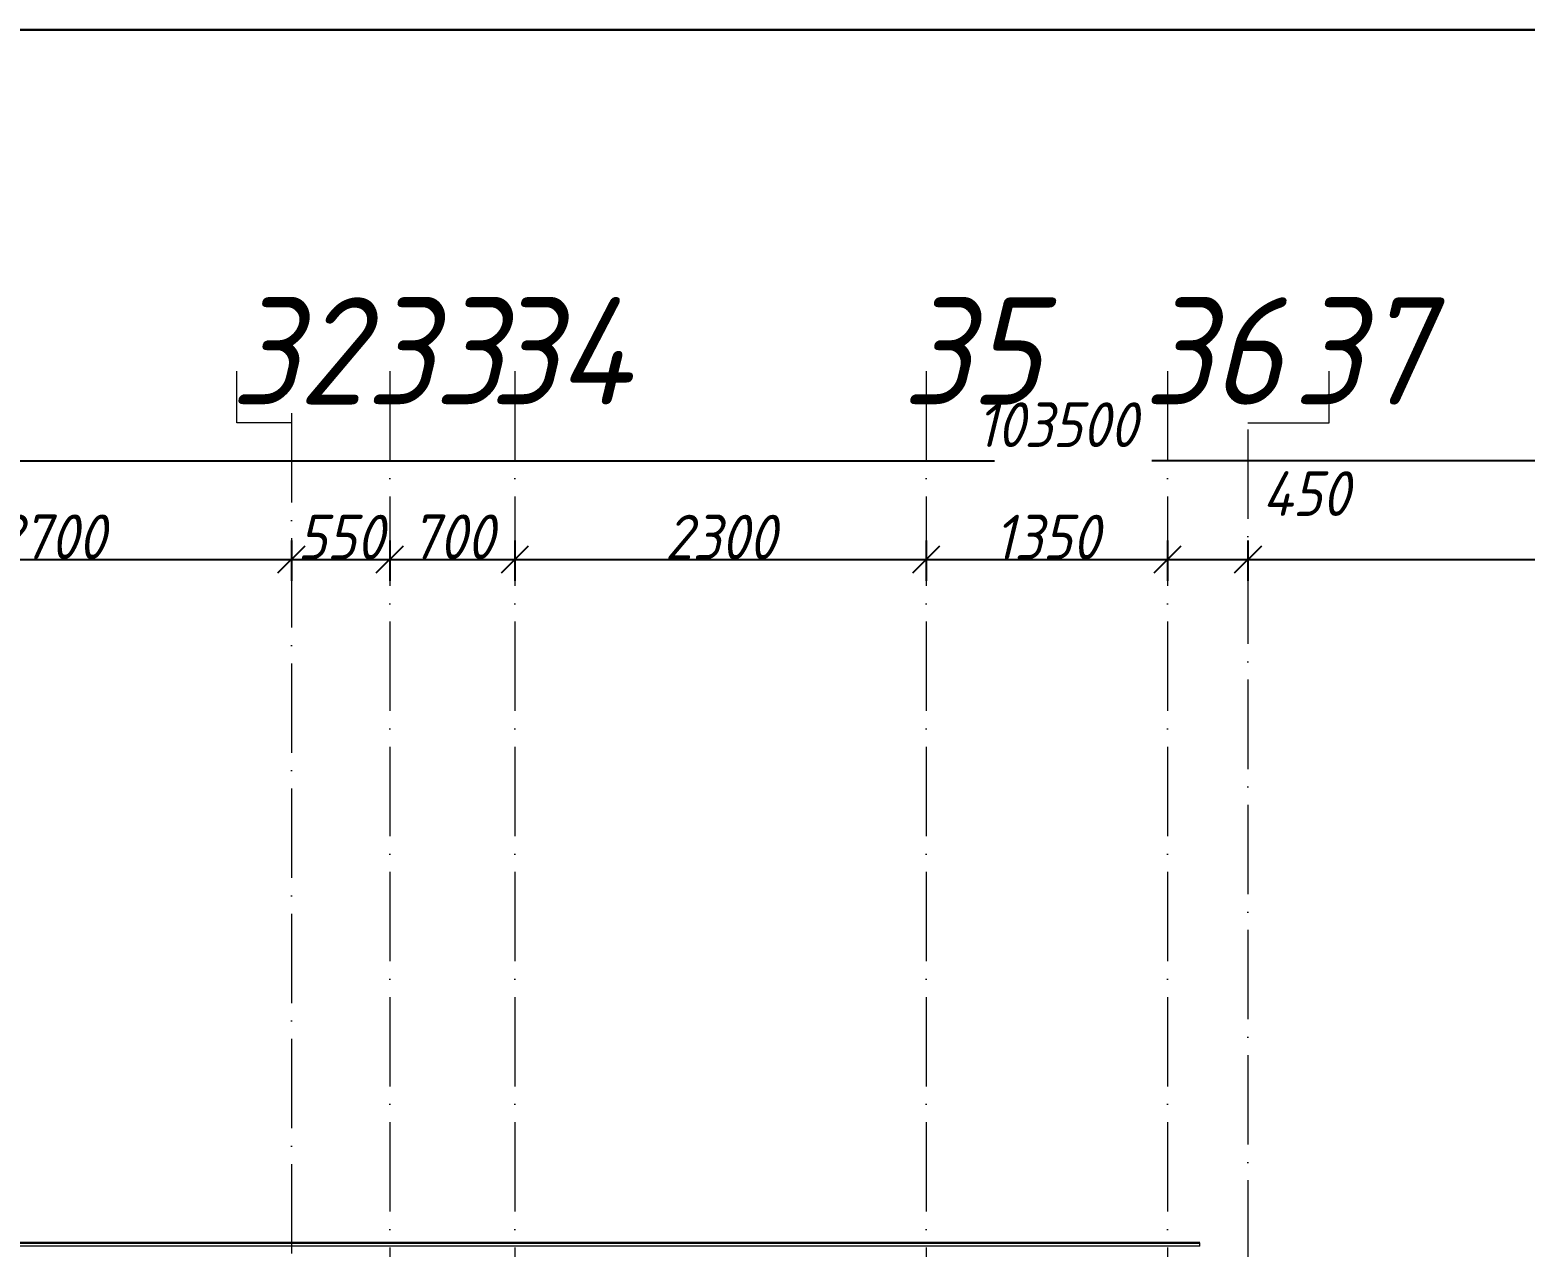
# Model space of a CAD drawing. Header units: millimetres. Extents: x -606178 to 312196, y -19338 to 632709.
# Drawn here: x -221414 to -213051, y 537788 to 544597 of the extents above; entities that cross this region are included whole.
import ezdxf

# ---------------------------------------------------------------- set-up
doc = ezdxf.new("R2010")
doc.units = ezdxf.units.MM
doc.linetypes.add('50_200_ШТРИХ_1Т_ш5_п1_п1_', pattern=[700, 500, -100, 0, -100])
for name, color, linetype, lineweight in [('A-____-____-DIMS', 7, 'Continuous', 9), ('A-GENM-____-MCUT', 7, 'Continuous', 25), ('A-GENM-____-OTLN', 7, 'Continuous', 9), ('S-GRID-____-IDEN', 7, 'Continuous', 9), ('S-GRID-____-OTLN', 7, 'Continuous', 9), ('S-GRID-____-OTLN-1', 7, '50_200_ШТРИХ_1Т_ш5_п1_п1_', 9), ('Текстовые примечания', 7, 'Continuous', 9)]:
    doc.layers.add(name, color=color, linetype=linetype, lineweight=lineweight)
doc.styles.add('ISOCPEUR_I_9', font='isocpeui.ttf', dxfattribs={"width": 0.9, "height": 250})
doc.dimstyles.new('ISO-2_5_0_9К_БОЛЬШОЙ_ОСИ', dxfattribs={"dimscale": 304.8, "dimtxt": 248.995294, "dimasz": 0.492126, "dimexe": 0.393701, "dimexo": 0, "dimgap": 0, "dimtad": 1, "dimdec": 0, "dimzin": 0, "dimdsep": 46, "dimtxsty": 'ISOCPEUR_I_9', "dimblk1": 'OBLIQUE', "dimblk2": 'OBLIQUE', "dimsah": 1, "dimcen": 0.09, "dimdle": 0.393701, "dimazin": 0, "dimtfac": 1, "dimtdec": 4, "dimtix": 1, "dimtmove": 0, "dimatfit": 3, "dimfxl": 1, "dimtvp": 1, "dimtolj": 1, "dimtzin": 0, "dimarcsym": 2})
doc.dimstyles.new('ISO-2_5_0_9К_БОЛЬШОЙ_ОСИ_1', dxfattribs={"dimscale": 304.8, "dimtxt": 248.995294, "dimasz": 0.492126, "dimexe": 0.393701, "dimexo": 0, "dimgap": 0, "dimtad": 1, "dimdec": 0, "dimzin": 0, "dimdsep": 46, "dimtxsty": 'ISOCPEUR_I_9', "dimblk1": 'OBLIQUE', "dimblk2": 'OBLIQUE', "dimsah": 1, "dimcen": 0.09, "dimdle": 0.393701, "dimazin": 0, "dimtfac": 1, "dimtdec": 4, "dimtix": 1, "dimtmove": 1, "dimatfit": 3, "dimfxl": 1, "dimtvp": 1, "dimtolj": 1, "dimtzin": 0, "dimarcsym": 2})
doc.dimstyles.new('ISO-2_5_0_9К_БОЛЬШОЙ_ОСИ_2', dxfattribs={"dimscale": 304.8, "dimtxt": 248.995294, "dimasz": 0.492126, "dimexe": 0.393701, "dimexo": 0, "dimgap": 0, "dimtad": 1, "dimdec": 0, "dimzin": 0, "dimdsep": 46, "dimtxsty": 'ISOCPEUR_I_9', "dimblk1": 'OBLIQUE', "dimblk2": 'OBLIQUE', "dimsah": 1, "dimcen": 0.09, "dimdle": 0.393701, "dimazin": 0, "dimtfac": 1, "dimtdec": 4, "dimtix": 1, "dimtmove": 2, "dimatfit": 3, "dimfxl": 1, "dimtvp": 1, "dimtolj": 1, "dimtzin": 0, "dimarcsym": 2})

# ---------------------------------------------------------------- blocks, each defined once
blk = doc.blocks.new('141_Фартук_СКБ - 141_Фартук_СКБ_вентфасад-30031396-АР1_План отверстий 2 этажа в осях 1-64_Ю-ЯЯ')
at = {"layer": 'A-GENM-____-MCUT'}
for p, q in [((26160, -29), (0, -29)), ((0, -29), (0, -30)), ((0, -30), (26160, -30))]:
    blk.add_line(p, q, dxfattribs=at)
at = {"layer": 'A-GENM-____-OTLN'}
for p, q in [((0, -11.2), (26160, -11.2)), ((0, -11.2), (0, -11.5)), ((0, -11.5), (26160, -11.5)), ((0, -11.5), (0, -29))]:
    blk.add_line(p, q, dxfattribs=at)
blk = doc.blocks.new('_Oblique')
at = {"color": 0, "linetype": 'ByBlock', "lineweight": -2}
blk.add_line((-0.5, -0.5), (0.5, 0.5), dxfattribs=at)
blk = doc.blocks.new('*D4867')
at = {"layer": 'A-____-____-DIMS', "color": 0, "lineweight": -2, "transparency": 16777216}
for p, q in [((-222651.3, 541740.8), (-222651.3, 541514.7)), ((-219951.3, 541740.8), (-219951.3, 541514.7)), ((-222771.3, 541634.7), (-219831.3, 541634.7))]:
    blk.add_line(p, q, dxfattribs=at)
at = {"layer": 'Defpoints', "color": 0, "transparency": 16777216}
for p in [(-222651.3, 541740.8), (-219951.3, 541740.8), (-219951.3, 541634.7)]:
    blk.add_point(p, dxfattribs=at)
at = {"layer": 'A-____-____-DIMS', "color": 0, "lineweight": -2, "transparency": 16777216, "xscale": 150, "yscale": 150, "zscale": 150, "rotation": 180}
blk.add_blockref('_Oblique', (-222651.3, 541634.7), dxfattribs=at)
at = {"layer": 'A-____-____-DIMS', "color": 0, "lineweight": -2, "transparency": 16777216, "xscale": 150, "yscale": 150, "zscale": 150}
blk.add_blockref('_Oblique', (-219951.3, 541634.7), dxfattribs=at)
at = {"layer": 'A-____-____-DIMS', "color": 0, "transparency": 16777216, "insert": (-221301.3, 541761.3), "char_height": 250, "width": 758.478, "attachment_point": 5, "style": 'ISOCPEUR_I_9'}
blk.add_mtext('\\A1;2700', dxfattribs=at)
blk = doc.blocks.new('*D4868')
at = {"layer": 'A-____-____-DIMS', "color": 0, "lineweight": -2, "transparency": 16777216}
for p, q in [((-219951.3, 541740.8), (-219951.3, 541514.7)), ((-219401.3, 541740.8), (-219401.3, 541514.7)), ((-220071.3, 541634.7), (-219281.3, 541634.7))]:
    blk.add_line(p, q, dxfattribs=at)
at = {"layer": 'Defpoints', "color": 0, "transparency": 16777216}
for p in [(-219951.3, 541740.8), (-219401.3, 541740.8), (-219401.3, 541634.7)]:
    blk.add_point(p, dxfattribs=at)
at = {"layer": 'A-____-____-DIMS', "color": 0, "lineweight": -2, "transparency": 16777216, "xscale": 150, "yscale": 150, "zscale": 150, "rotation": 180}
blk.add_blockref('_Oblique', (-219951.3, 541634.7), dxfattribs=at)
at = {"layer": 'A-____-____-DIMS', "color": 0, "lineweight": -2, "transparency": 16777216, "xscale": 150, "yscale": 150, "zscale": 150}
blk.add_blockref('_Oblique', (-219401.3, 541634.7), dxfattribs=at)
at = {"layer": 'A-____-____-DIMS', "color": 0, "transparency": 16777216, "insert": (-219676.3, 541759.7), "char_height": 250, "width": 568.858, "attachment_point": 5, "style": 'ISOCPEUR_I_9'}
blk.add_mtext('\\A1;550', dxfattribs=at)
blk = doc.blocks.new('*D4869')
at = {"layer": 'A-____-____-DIMS', "color": 0, "lineweight": -2, "transparency": 16777216}
for p, q in [((-219401.3, 541740.8), (-219401.3, 541514.7)), ((-218701.3, 541740.8), (-218701.3, 541514.7)), ((-219521.3, 541634.7), (-218581.3, 541634.7))]:
    blk.add_line(p, q, dxfattribs=at)
at = {"layer": 'Defpoints', "color": 0, "transparency": 16777216}
for p in [(-219401.3, 541740.8), (-218701.3, 541740.8), (-218701.3, 541634.7)]:
    blk.add_point(p, dxfattribs=at)
at = {"layer": 'A-____-____-DIMS', "color": 0, "lineweight": -2, "transparency": 16777216, "xscale": 150, "yscale": 150, "zscale": 150, "rotation": 180}
blk.add_blockref('_Oblique', (-219401.3, 541634.7), dxfattribs=at)
at = {"layer": 'A-____-____-DIMS', "color": 0, "lineweight": -2, "transparency": 16777216, "xscale": 150, "yscale": 150, "zscale": 150}
blk.add_blockref('_Oblique', (-218701.3, 541634.7), dxfattribs=at)
at = {"layer": 'A-____-____-DIMS', "color": 0, "transparency": 16777216, "insert": (-219051.3, 541761.3), "char_height": 250, "width": 568.858, "attachment_point": 5, "style": 'ISOCPEUR_I_9'}
blk.add_mtext('\\A1;700', dxfattribs=at)
blk = doc.blocks.new('*D4870')
at = {"layer": 'A-____-____-DIMS', "color": 0, "lineweight": -2, "transparency": 16777216}
for p, q in [((-218701.3, 541740.8), (-218701.3, 541514.7)), ((-216401.3, 541740.8), (-216401.3, 541514.7)), ((-218821.3, 541634.7), (-216281.3, 541634.7))]:
    blk.add_line(p, q, dxfattribs=at)
at = {"layer": 'Defpoints', "color": 0, "transparency": 16777216}
for p in [(-218701.3, 541740.8), (-216401.3, 541740.8), (-216401.3, 541634.7)]:
    blk.add_point(p, dxfattribs=at)
at = {"layer": 'A-____-____-DIMS', "color": 0, "lineweight": -2, "transparency": 16777216, "xscale": 150, "yscale": 150, "zscale": 150, "rotation": 180}
blk.add_blockref('_Oblique', (-218701.3, 541634.7), dxfattribs=at)
at = {"layer": 'A-____-____-DIMS', "color": 0, "lineweight": -2, "transparency": 16777216, "xscale": 150, "yscale": 150, "zscale": 150}
blk.add_blockref('_Oblique', (-216401.3, 541634.7), dxfattribs=at)
at = {"layer": 'A-____-____-DIMS', "color": 0, "transparency": 16777216, "insert": (-217551.3, 541759.7), "char_height": 250, "width": 758.478, "attachment_point": 5, "style": 'ISOCPEUR_I_9'}
blk.add_mtext('\\A1;2300', dxfattribs=at)
blk = doc.blocks.new('*D4871')
at = {"layer": 'A-____-____-DIMS', "color": 0, "lineweight": -2, "transparency": 16777216}
for p, q in [((-216401.3, 541740.8), (-216401.3, 541514.7)), ((-215051.3, 541740.8), (-215051.3, 541514.7)), ((-216521.3, 541634.7), (-214931.3, 541634.7))]:
    blk.add_line(p, q, dxfattribs=at)
at = {"layer": 'Defpoints', "color": 0, "transparency": 16777216}
for p in [(-216401.3, 541740.8), (-215051.3, 541740.8), (-215051.3, 541634.7)]:
    blk.add_point(p, dxfattribs=at)
at = {"layer": 'A-____-____-DIMS', "color": 0, "lineweight": -2, "transparency": 16777216, "xscale": 150, "yscale": 150, "zscale": 150, "rotation": 180}
blk.add_blockref('_Oblique', (-216401.3, 541634.7), dxfattribs=at)
at = {"layer": 'A-____-____-DIMS', "color": 0, "lineweight": -2, "transparency": 16777216, "xscale": 150, "yscale": 150, "zscale": 150}
blk.add_blockref('_Oblique', (-215051.3, 541634.7), dxfattribs=at)
at = {"layer": 'A-____-____-DIMS', "color": 0, "transparency": 16777216, "insert": (-215726.3, 541759.7), "char_height": 250, "width": 701.018, "attachment_point": 5, "style": 'ISOCPEUR_I_9'}
blk.add_mtext('\\A1;1350', dxfattribs=at)
blk = doc.blocks.new('*D4872')
at = {"layer": 'A-____-____-DIMS', "color": 0, "lineweight": -2, "transparency": 16777216}
for p, q in [((-215051.3, 541740.8), (-215051.3, 541514.7)), ((-214601.3, 541740.8), (-214601.3, 541514.7)), ((-215171.3, 541634.7), (-214481.3, 541634.7))]:
    blk.add_line(p, q, dxfattribs=at)
at = {"layer": 'Defpoints', "color": 0, "transparency": 16777216}
for p in [(-215051.3, 541740.8), (-214601.3, 541740.8), (-214601.3, 541634.7)]:
    blk.add_point(p, dxfattribs=at)
at = {"layer": 'A-____-____-DIMS', "color": 0, "lineweight": -2, "transparency": 16777216, "xscale": 150, "yscale": 150, "zscale": 150, "rotation": 180}
blk.add_blockref('_Oblique', (-215051.3, 541634.7), dxfattribs=at)
at = {"layer": 'A-____-____-DIMS', "color": 0, "lineweight": -2, "transparency": 16777216, "xscale": 150, "yscale": 150, "zscale": 150}
blk.add_blockref('_Oblique', (-214601.3, 541634.7), dxfattribs=at)
at = {"layer": 'A-____-____-DIMS', "color": 0, "transparency": 16777216, "insert": (-214521.2, 542128), "char_height": 250, "width": 591.843, "attachment_point": 1, "line_spacing_factor": 1.149209, "style": 'ISOCPEUR_I_9'}
blk.add_mtext('\\A1;450', dxfattribs=at)
blk = doc.blocks.new('*D4873')
at = {"layer": 'A-____-____-DIMS', "color": 0, "lineweight": -2, "transparency": 16777216}
for p, q in [((-214601.3, 541740.8), (-214601.3, 541514.7)), ((-210401.3, 541740.8), (-210401.3, 541514.7)), ((-214721.3, 541634.7), (-210281.3, 541634.7))]:
    blk.add_line(p, q, dxfattribs=at)
at = {"layer": 'Defpoints', "color": 0, "transparency": 16777216}
for p in [(-214601.3, 541740.8), (-210401.3, 541740.8), (-210401.3, 541634.7)]:
    blk.add_point(p, dxfattribs=at)
at = {"layer": 'A-____-____-DIMS', "color": 0, "lineweight": -2, "transparency": 16777216, "xscale": 150, "yscale": 150, "zscale": 150, "rotation": 180}
blk.add_blockref('_Oblique', (-214601.3, 541634.7), dxfattribs=at)
at = {"layer": 'A-____-____-DIMS', "color": 0, "lineweight": -2, "transparency": 16777216, "xscale": 150, "yscale": 150, "zscale": 150}
blk.add_blockref('_Oblique', (-210401.3, 541634.7), dxfattribs=at)
at = {"layer": 'A-____-____-DIMS', "color": 0, "transparency": 16777216, "insert": (-212501.3, 541759.7), "char_height": 250, "width": 781.462, "attachment_point": 5, "style": 'ISOCPEUR_I_9'}
blk.add_mtext('\\A1;4200', dxfattribs=at)
blk = doc.blocks.new('*D4889')
at = {"layer": 'A-____-____-DIMS', "color": 0, "lineweight": -2, "transparency": 16777216}
for p, q in [((-267251.3, 542293), (-267251.3, 542066.9)), ((-163751.3, 542293), (-163751.3, 542066.9)), ((-267371.3, 542186.9), (-216018, 542186.9)), ((-163631.3, 542186.9), (-215138.9, 542186.9))]:
    blk.add_line(p, q, dxfattribs=at)
at = {"layer": 'Defpoints', "color": 0, "transparency": 16777216}
for p in [(-267251.3, 542293), (-163751.3, 542293), (-163751.3, 542186.9)]:
    blk.add_point(p, dxfattribs=at)
at = {"layer": 'A-____-____-DIMS', "color": 0, "lineweight": -2, "transparency": 16777216, "xscale": 150, "yscale": 150, "zscale": 150, "rotation": 180}
blk.add_blockref('_Oblique', (-267251.3, 542186.9), dxfattribs=at)
at = {"layer": 'A-____-____-DIMS', "color": 0, "lineweight": -2, "transparency": 16777216, "xscale": 150, "yscale": 150, "zscale": 150}
blk.add_blockref('_Oblique', (-163751.3, 542186.9), dxfattribs=at)
at = {"layer": 'A-____-____-DIMS', "color": 0, "transparency": 16777216, "insert": (-216118.6, 542513.5), "char_height": 250, "width": 1080.257, "attachment_point": 1, "line_spacing_factor": 1.149209, "style": 'ISOCPEUR_I_9'}
blk.add_mtext('\\A1;103500', dxfattribs=at)

msp = doc.modelspace()

# ---------------------------------------------------------------- linework, layer by layer
at = {"color": 1, "lineweight": 0}
msp.add_lwpolyline([(-272464.0879, 544596.983), (-159228.0879, 544596.983), (-159228.0879, 445768.983), (-272464.0879, 445768.983)], close=True, dxfattribs=at)
at = {"layer": 'S-GRID-____-OTLN'}
for p, q in [((-220256.1941, 542398.8529), (-220256.1941, 542687.1106)), ((-214147.7044, 542398.8529), (-214147.7044, 542687.1106)), ((-219951.3011, 542398.8529), (-220256.1941, 542398.8529)), ((-214601.3011, 542398.8529), (-214147.7044, 542398.8529))]:
    msp.add_line(p, q, dxfattribs=at)
at = {"layer": 'S-GRID-____-OTLN-1'}
for p, q in [((-219401.3011, 542687.1106), (-219401.3011, 504685.847)), ((-218701.3011, 542687.1106), (-218701.3011, 529041.5894)), ((-216401.3011, 542687.1106), (-216401.3011, 504685.847)), ((-215051.3011, 542687.1106), (-215051.3011, 518469.7429)), ((-219951.3011, 542453.3551), (-219951.3011, 504840.1184)), ((-214601.3011, 542362.4833), (-214601.3011, 518469.7429))]:
    msp.add_line(p, q, dxfattribs=at)
at = {"layer": 'Текстовые примечания', "color": 1, "lineweight": 30}
msp.add_lwpolyline([(-19349.125, 544596.983), (-401724.6123, 544596.983)], dxfattribs=at)

# ---------------------------------------------------------------- block references
at = {"layer": 'A-GENM-____-OTLN', "rotation": 180}
msp.add_blockref('141_Фартук_СКБ - 141_Фартук_СКБ_вентфасад-30031396-АР1_План отверстий 2 этажа в осях 1-64_Ю-ЯЯ', (-214871.3011, 537782.3011), dxfattribs=at)

# ---------------------------------------------------------------- texts
at = {"layer": 'S-GRID-____-IDEN', "char_height": 600, "attachment_point": 1, "style": 'ISOCPEUR_I_9'}
for s, insert, width in [('32', (-220292.8707, 543101.0442), 404.0505), ('33', (-219535.6728, 543101.0442), 404.0505), ('34', (-218844.6728, 543101.0442), 425.696062), ('35', (-216535.6728, 543101.0442), 404.0505), ('36', (-215185.6728, 543101.0442), 404.0505), ('37', (-214349.4462, 543101.0442), 404.0505)]:
    msp.add_mtext(s, dxfattribs=dict(at, insert=insert, width=width))

# ---------------------------------------------------------------- dimensions: what is measured, and where the dimension line sits
at = {"layer": 'A-____-____-DIMS'}
for base, p1, p2, dimstyle, override, picture, middle in [((-163751.3011, 542186.9277), (-267251.3011, 542292.9937), (-163751.3011, 542292.9937), 'ISO-2_5_0_9К_БОЛЬШОЙ_ОСИ_2', {"dimpost": '<>', "dimfxl": 103500}, '*D4889', (-215578.4508, 542346.875)), ((-214601.3011, 541634.7084), (-215051.3011, 541740.7745), (-214601.3011, 541740.7745), 'ISO-2_5_0_9К_БОЛЬШОЙ_ОСИ_1', {"dimpost": '<>', "dimfxl": 450}, '*D4872', (-214225.2485, 541794.6557))]:
    dim = msp.add_linear_dim(base=base, p1=p1, p2=p2, dimstyle=dimstyle, override=override, dxfattribs=at)
    dim.commit()
    dim.dimension.update_dxf_attribs({"geometry": picture, "text_midpoint": middle, "dimtype": 160})
for base, p1, p2, override, picture, middle in [((-219951.3011, 541634.7084), (-222651.3011, 541740.7745), (-219951.3011, 541740.7745), {"dimpost": '<>', "dimfxl": 2700}, '*D4867', (-221301.3011, 541761.3183)), ((-219401.3011, 541634.7084), (-219951.3011, 541740.7745), (-219401.3011, 541740.7745), {"dimpost": '<>', "dimfxl": 550}, '*D4868', (-219676.3011, 541759.7084)), ((-218701.3011, 541634.7084), (-219401.3011, 541740.7745), (-218701.3011, 541740.7745), {"dimpost": '<>', "dimfxl": 700}, '*D4869', (-219051.3011, 541761.3183)), ((-216401.3011, 541634.7084), (-218701.3011, 541740.7745), (-216401.3011, 541740.7745), {"dimpost": '<>', "dimfxl": 2300}, '*D4870', (-217551.3011, 541759.7084)), ((-215051.3011, 541634.7084), (-216401.3011, 541740.7745), (-215051.3011, 541740.7745), {"dimpost": '<>', "dimfxl": 1350}, '*D4871', (-215726.3011, 541759.7084)), ((-210401.3011, 541634.7084), (-214601.3011, 541740.7745), (-210401.3011, 541740.7745), {"dimpost": '<>', "dimfxl": 4200}, '*D4873', (-212501.3011, 541759.7084))]:
    dim = msp.add_linear_dim(base=base, p1=p1, p2=p2, dimstyle='ISO-2_5_0_9К_БОЛЬШОЙ_ОСИ', override=override, dxfattribs=at)
    dim.commit()
    dim.dimension.update_dxf_attribs({"geometry": picture, "text_midpoint": middle})

doc.saveas('drawing.dxf')
